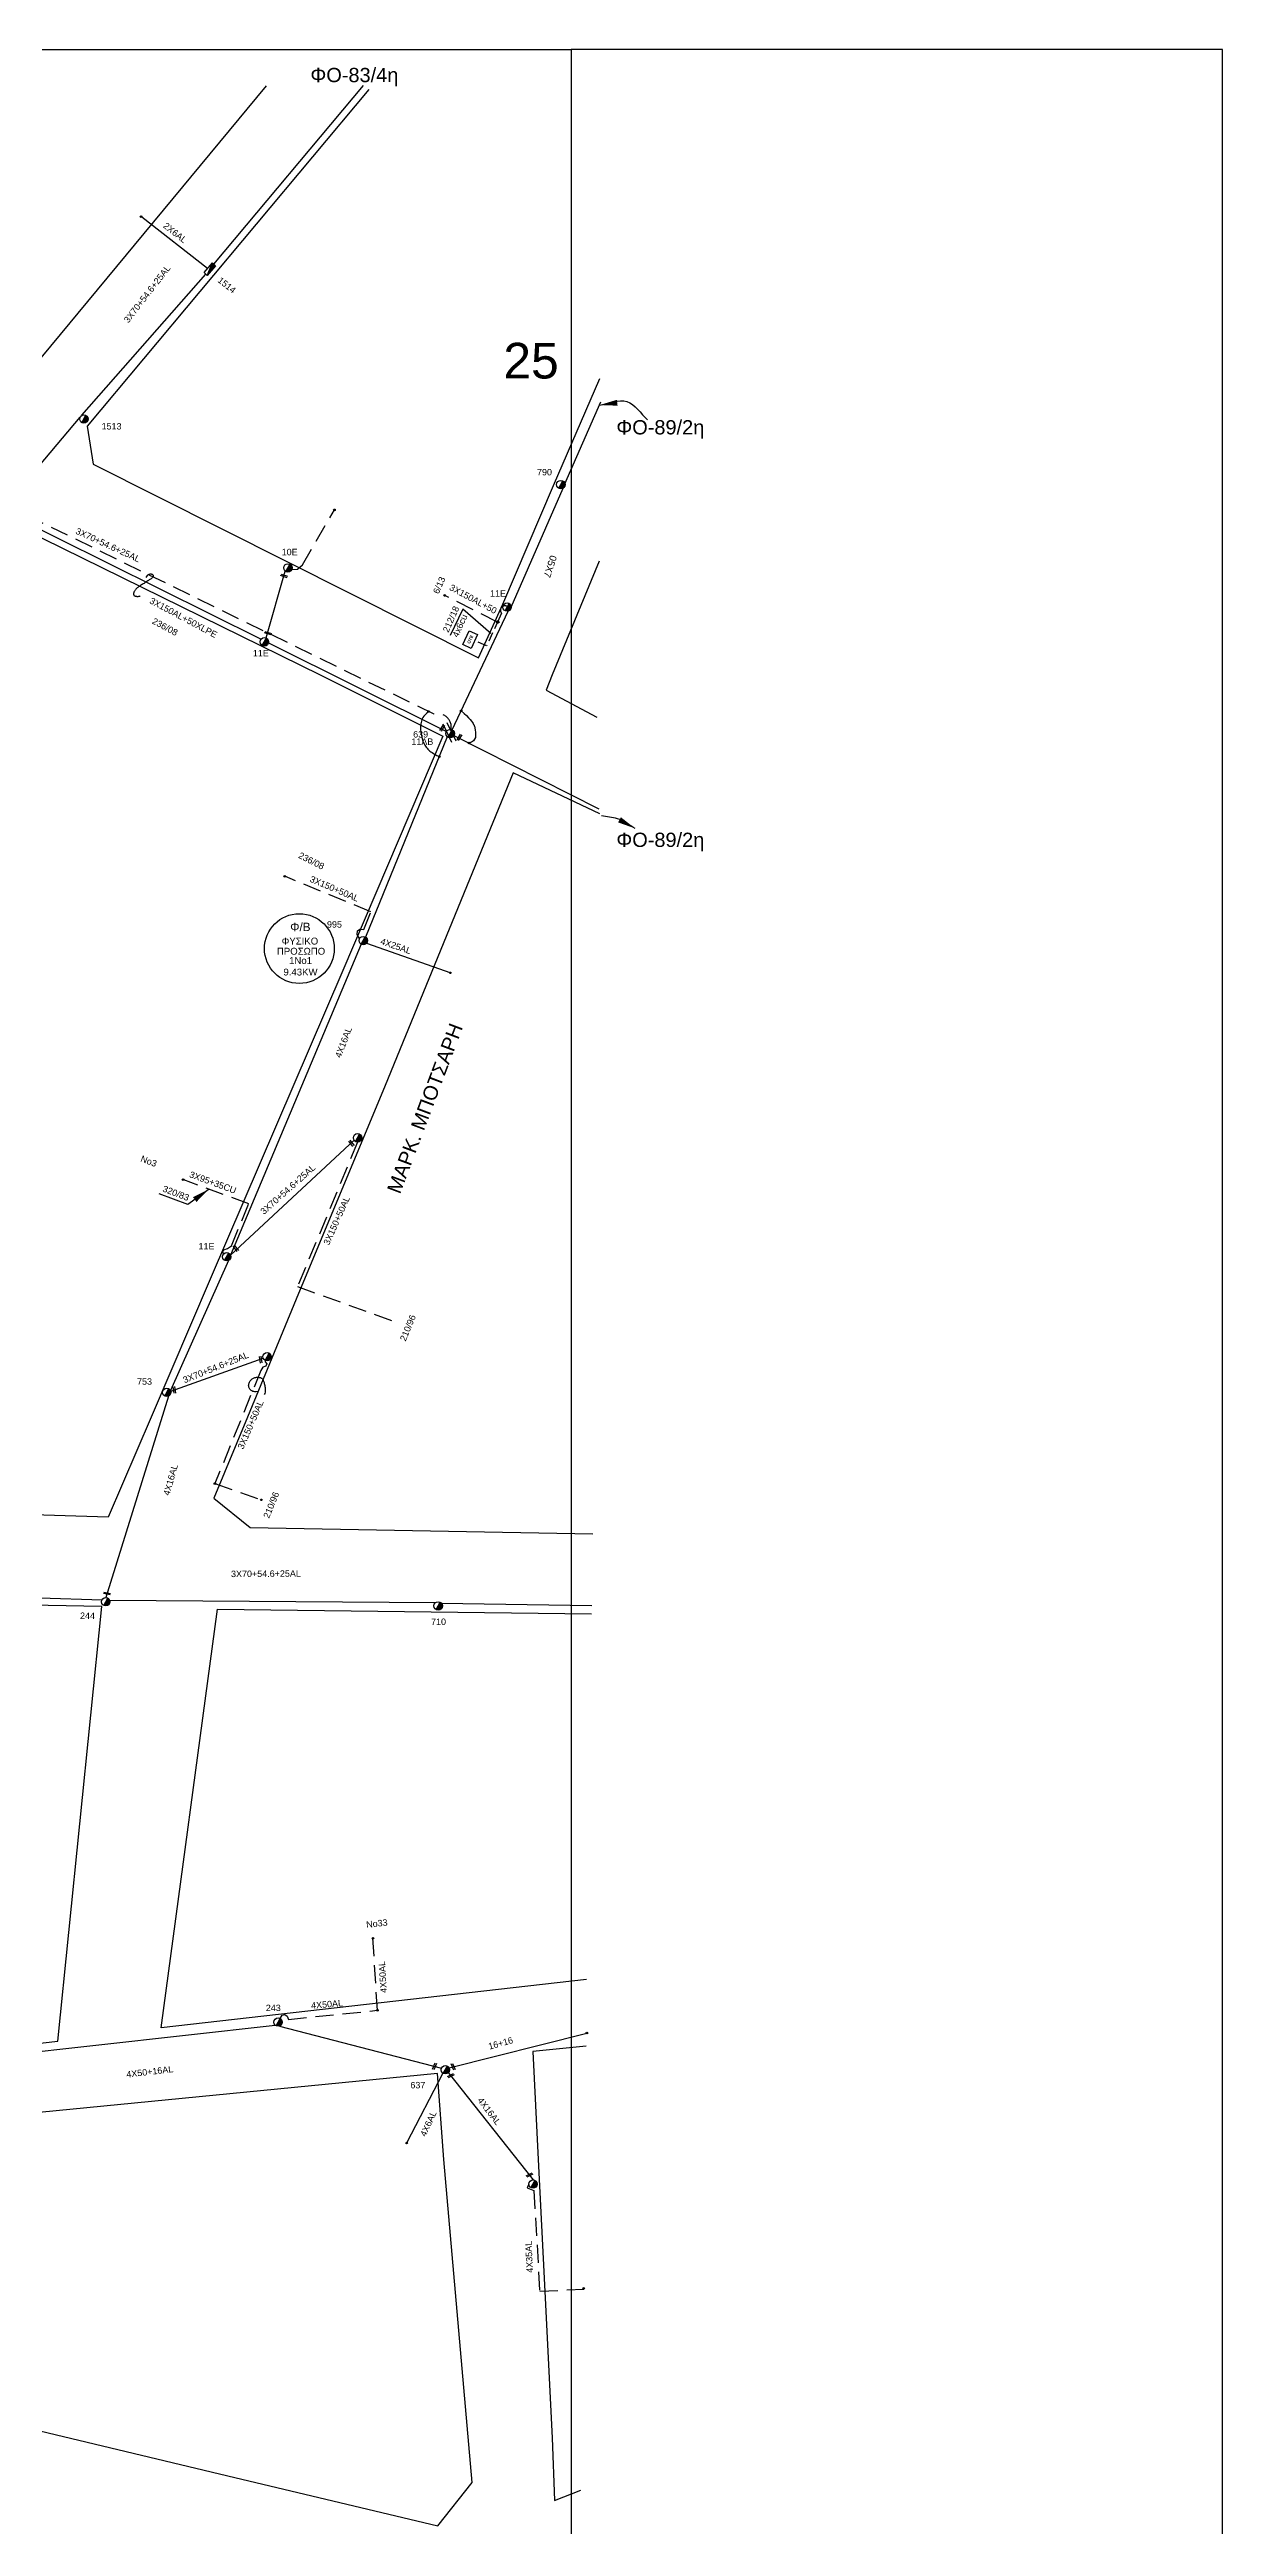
# Model space of a CAD drawing. Header units: millimetres. Extents: x 926 to 2032, y 728 to 1260.
# Drawn here: x 1867.6 to 2032, y 903.3 to 1250.6 of the extents above; entities that cross this region are included whole.
import ezdxf
from ezdxf.enums import TextEntityAlignment as Align

# ---------------------------------------------------------------- set-up
doc = ezdxf.new("R2010")
doc.units = ezdxf.units.MM
doc.linetypes.add('DASHED', pattern=[19.05, 12.7, -6.35])
for name, color, linetype in [('Pillar OTE', 7, 'Continuous'), ('Άγνωστα', 7, 'Continuous'), ('Γέφυρες Εναέριου Δικτύου', 7, 'Continuous'), ('Γυμνά εναέρια ΧΤ (3Φ)   4x16AL', 7, 'Continuous'), ('Γυμνά εναέρια ΧΤ και ΦΟΠ (3Φ)   4x50+16AL', 7, 'Continuous'), ('Επιγραφές - Σχήματα', 7, 'Continuous'), ('Καλώδια ΧΤ   3x150+50AL', 7, 'DASHED'), ('Καλώδια ΧΤ   3x150AL+50XLPE', 7, 'DASHED'), ('Καλώδια ΧΤ   3x95+35 CU', 7, 'DASHED'), ('Μηχανική τομή', 7, 'Continuous'), ('Στύλος ΦΜ', 7, 'Continuous'), ('Στύλος ΦΜ @ 1', 7, 'Continuous'), ('Συνδέσεις', 7, 'Continuous'), ('Συνεστραμμένα ΧΤ   3x70+54.6+25 AL', 7, 'SYN_LINE'), ('Τομή', 7, 'Continuous'), ('Υποσταθμοί', 7, 'Continuous'), ('Υπόβαθρο ΔΕΗ', 7, 'Continuous'), ('Υπόγεια καλώδια Παροχών ΧΤ   4x50AL', 7, 'DASHED'), ('Υπόγεια καλώδια Παροχών ΧΤ   4x6', 7, 'DASHED')]:
    doc.layers.add(name, color=color, linetype=linetype)
doc.styles.add('ar', font='arial.ttf')
doc.styles.get("Standard").update_dxf_attribs({"font": 'arial.ttf'})
doc.linetypes.add('SYN_LINE', pattern='A,0.5,-0.0001,["/\\/\\/\\/",Standard,S=0.1,R=0,X=0,Y=-0.05],-0.25', length=0.7501)
doc.dimstyles.new('ISO-25', dxfattribs={"dimtxt": 2.5, "dimasz": 2.5, "dimexe": 1.25, "dimexo": 0.625, "dimtad": 1, "dimtxsty": 'Standard', "dimcen": 2.5, "dimadec": 0, "dimazin": 0, "dimtfac": 1, "dimtmove": 0, "dimatfit": 3, "dimfxl": 1, "dimarcsym": 0})

# ---------------------------------------------------------------- blocks, each defined once
blk = doc.blocks.new('ΥΠΑΡΧΩΝ ΤΣΙΜΕΝΤΕΝΙΟΣ ΣΤΥΛΟΣ')
at = {"layer": 'Στύλος ΦΜ'}
blk.add_hatch(color=256, dxfattribs=at).paths.add_polyline_path([(-1.3, -2.3, 0.574793), (2.6, 0, 0.268822), (1.3, 2.3)])
blk.add_line((-1.3, -2.3), (1.3, 2.3), dxfattribs=at)
blk.add_circle((0, 0), 2.62, dxfattribs=at)
at = {"layer": 'Στύλος ΦΜ', "flags": 4}
for tag, p in [('ΤΥΠΟΣ', (-4.9, 3)), ('ΑΡΙΘΜΟΣ', (-4.7, 8.1))]:
    blk.add_attdef(tag, p, '', height=4, dxfattribs=at)
blk = doc.blocks.new('ΜΗΧΑΝΙΚΗ ΤΟΜΗ')
at = {"layer": 'Μηχανική τομή', "ltscale": 40}
for p, q in [((-1.9, 0.8), (1.9, 0.8)), ((1.9, 0), (-1.9, 0))]:
    blk.add_line(p, q, dxfattribs=at)
blk = doc.blocks.new('υποσταθμος σε κλειστο χωρο')
at = {"layer": 'Υποσταθμοί', "ltscale": 40}
blk.add_hatch(color=256, dxfattribs=at).paths.add_polyline_path([(-9.5, -3.1), (9.5, -3.1), (9.5, 3.1)])
blk.add_lwpolyline([(-9.5, -3.1), (-9.5, 3.1), (9.5, 3.1), (9.5, -3.1)], close=True, dxfattribs=at)
blk.add_lwpolyline([(-9.5, -3.1), (9.5, 3.1)], dxfattribs=at)
blk = doc.blocks.new('ΥΠΑΡΧΩΝ ΥΠΟΣΤΑΘΜΟΣ ΣΕ ΚΛΕΙΣΤΟ ΧΩΡΟ')
at = {"layer": 'Υποσταθμοί'}
blk.add_blockref('υποσταθμος σε κλειστο χωρο', (0, 0), dxfattribs=at)
at = {"layer": 'Υποσταθμοί', "linetype": 'SYN_LINE', "ltscale": 40, "flags": 1}
for tag, p in [('ΜΕΤΑΣΧΗΜΑΤΙΣΜΟΣ', (10.7, 2.2)), ('ΙΣΧΥΣ', (10.6, -0.9)), ('ΑΡΙΘΜΟΣ', (10.8, -3.9))]:
    blk.add_attdef(tag, p, '', height=2, dxfattribs=at)
blk = doc.blocks.new('_ΣΥΝΔΕΣΗ')
at = {"layer": 'Συνδέσεις', "linetype": 'SYN_LINE', "ltscale": 40}
blk.add_hatch(color=256, dxfattribs=at).paths.add_polyline_path([(0.5, 0, 1), (-0.5, 0, 1)])
at = {"layer": 'Συνδέσεις'}
blk.add_circle((0, 0), 0.5, dxfattribs=at)
blk = doc.blocks.new('ΤΟΜΗ')
at = {"layer": 'Τομή', "ltscale": 40}
for p, q in [((-5.7, 0), (5.7, 0)), ((5.7, -2.3), (-5.7, -2.3))]:
    blk.add_line(p, q, dxfattribs=at)
blk = doc.blocks.new('TSONTA XT1')
at = {"ltscale": 40}
h = blk.add_hatch(color=256, dxfattribs=at)
h.dxf.hatch_style = 1
h.paths.add_polyline_path([(596, 2487.7), (597.1, 2488.8), (596, 2489.9), (594.9, 2488.8)])
blk.add_lwpolyline([(594.9, 2488.8), (596, 2489.9), (597.1, 2488.8), (596, 2487.7)], close=True, dxfattribs=at)
blk = doc.blocks.new('PILLAR ΟΤΕ')
at = {"layer": 'Pillar OTE', "ltscale": 40}
blk.add_lwpolyline([(-3.3, 2), (3.4, 2), (3.4, -2), (-3.3, -2)], close=True, dxfattribs=at)
at = {"layer": 'Pillar OTE', "insert": (-1.8, 0.7), "char_height": 1.357, "width": 109.961, "attachment_point": 1}
blk.add_mtext('{\\fArial|b1|i0|c161|p34;OTE}', dxfattribs=at)

msp = doc.modelspace()

# ---------------------------------------------------------------- linework, layer by layer
msp.add_lwpolyline([(1923.57, 967.65), (1942.89, 972.51)])
at = {"layer": 'Άγνωστα', "color": 2, "linetype": 'SYN_LINE', "ltscale": 20}
msp.add_lwpolyline([(1889.72, 1219.9), (1880.5, 1227.12)], dxfattribs=at)
at = {"layer": 'Άγνωστα', "color": 1}
for points in [[(1939.82, 1189.71), (1944.85, 1201.2)], [(1932.29, 1172.44), (1939.55, 1189.13)], [(1924.02, 1155.22), (1931.84, 1171.87)]]:
    msp.add_lwpolyline(points, dxfattribs=at)
at = {"layer": 'Άγνωστα', "color": 5, "linetype": 'DASHED', "ltscale": 0.2}
for points in [[(1903.03, 1178.38), (1907.5, 1186.08)], [(1901.54, 1177.72), (1902.31, 1177.75), (1903.03, 1178.38)]]:
    msp.add_lwpolyline(points, dxfattribs=at)
at = {"layer": 'Άγνωστα', "color": 30, "linetype": 'SYN_LINE', "ltscale": 20}
msp.add_lwpolyline([(1911.99, 1125.31), (1923.8, 1121.18)], dxfattribs=at)
at = {"layer": 'Άγνωστα', "color": 151, "linetype": 'DASHED', "ltscale": 0.2}
msp.add_lwpolyline([(1934.75, 951.34), (1934.52, 950.79), (1934.52, 950.79), (1935.47, 950.42), (1936.28, 936.33), (1942.44, 936.58)], dxfattribs=at)
at = {"layer": 'Γέφυρες Εναέριου Δικτύου'}
for points in [[(1920.72, 1157.8), (1920.45, 1157.56), (1920.23, 1157.35), (1920.05, 1157.14), (1919.92, 1156.96), (1919.82, 1156.78), (1919.75, 1156.61), (1919.7, 1156.44), (1919.66, 1156.27), (1919.63, 1156.09), (1919.61, 1155.92), (1919.59, 1155.73), (1919.58, 1155.55), (1919.58, 1155.36), (1919.58, 1155.17), (1919.6, 1154.98), (1919.62, 1154.78), (1919.65, 1154.58), (1919.69, 1154.38), (1919.74, 1154.18), (1919.79, 1153.99), (1919.85, 1153.8), (1919.92, 1153.61), (1920, 1153.43), (1920.08, 1153.25), (1920.17, 1153.09), (1920.27, 1152.94), (1920.37, 1152.79), (1920.49, 1152.65), (1920.61, 1152.51), (1920.74, 1152.38), (1920.88, 1152.26), (1921.04, 1152.14), (1921.2, 1152.03), (1921.37, 1151.92), (1921.54, 1151.81), (1921.71, 1151.72), (1921.86, 1151.64), (1922, 1151.57), (1922.11, 1151.52), (1922.19, 1151.48)], [(1925.27, 1157.89), (1925.69, 1157.53), (1926.03, 1157.22), (1926.31, 1156.93), (1926.53, 1156.68), (1926.71, 1156.45), (1926.84, 1156.26), (1926.94, 1156.1), (1927.01, 1155.97), (1927.07, 1155.87), (1927.11, 1155.78), (1927.14, 1155.7), (1927.17, 1155.63), (1927.18, 1155.54), (1927.2, 1155.44), (1927.22, 1155.31), (1927.25, 1155.14), (1927.28, 1154.93), (1927.3, 1154.69), (1927.3, 1154.43), (1927.26, 1154.16), (1927.16, 1153.91), (1926.99, 1153.69), (1926.73, 1153.5), (1926.36, 1153.37)]]:
    msp.add_lwpolyline(points, dxfattribs=at)
at = {"layer": 'Γυμνά εναέρια ΧΤ (3Φ)   4x16AL', "color": 30}
for points in [[(1923.33, 1154.27), (1911.88, 1126.16)], [(1911.25, 1125.17), (1892.94, 1081.59)], [(1892.66, 1080.82), (1884.53, 1062.62)], [(1884.23, 1061.79), (1875.47, 1033.56)]]:
    msp.add_lwpolyline(points, dxfattribs=at)
at = {"layer": 'Γυμνά εναέρια ΧΤ (3Φ)   4x16AL', "color": 151}
msp.add_lwpolyline([(1923.46, 966.96), (1935.34, 951.93)], dxfattribs=at)
at = {"layer": 'Γυμνά εναέρια ΧΤ και ΦΟΠ (3Φ)   4x50+16AL', "color": 151}
for points in [[(1861.48, 969.43), (1899.2, 973.62)], [(1899.8, 973.49), (1922.49, 967.57)]]:
    msp.add_lwpolyline(points, dxfattribs=at)
at = {"layer": 'Επιγραφές - Σχήματα'}
msp.add_lwpolyline([(942.21, 1250.61), (1940.69, 1250.61), (1940.69, 743.76), (942.21, 743.76)], close=True, dxfattribs=at)
at = {"layer": 'Επιγραφές - Σχήματα', "ltscale": 10}
msp.add_lwpolyline([(1940.69, 743.76), (2031.97, 743.76), (2031.97, 1250.61), (1940.69, 1250.61)], dxfattribs=at)
at = {"layer": 'Επιγραφές - Σχήματα'}
for points in [[(1881.11, 1176.61), (1881.2, 1176.75), (1881.29, 1176.87), (1881.37, 1176.95), (1881.46, 1177.01), (1881.54, 1177.05), (1881.62, 1177.07), (1881.69, 1177.08), (1881.75, 1177.08), (1881.81, 1177.08), (1881.87, 1177.07), (1881.91, 1177.05), (1881.95, 1177.04), (1881.99, 1177.02), (1882.02, 1176.99), (1882.04, 1176.97), (1882.06, 1176.94), (1882.08, 1176.9), (1882.09, 1176.87), (1882.09, 1176.83), (1882.09, 1176.79), (1882.09, 1176.75), (1882.07, 1176.7), (1882.05, 1176.66), (1882.02, 1176.61), (1881.98, 1176.56), (1881.93, 1176.51), (1881.87, 1176.46), (1881.8, 1176.41), (1881.73, 1176.36), (1881.64, 1176.3), (1881.54, 1176.24), (1881.44, 1176.17), (1881.33, 1176.1), (1881.21, 1176.02), (1881.08, 1175.94), (1880.95, 1175.86), (1880.82, 1175.77), (1880.69, 1175.69), (1880.57, 1175.61), (1880.45, 1175.54), (1880.33, 1175.46), (1880.23, 1175.39), (1880.13, 1175.33), (1880.04, 1175.26), (1879.95, 1175.2), (1879.87, 1175.13), (1879.8, 1175.07), (1879.73, 1175), (1879.67, 1174.94), (1879.61, 1174.87), (1879.56, 1174.81), (1879.52, 1174.74), (1879.48, 1174.67), (1879.44, 1174.61), (1879.41, 1174.55), (1879.39, 1174.49), (1879.37, 1174.44), (1879.36, 1174.38), (1879.35, 1174.34), (1879.35, 1174.29), (1879.35, 1174.25), (1879.35, 1174.21), (1879.36, 1174.17), (1879.37, 1174.14), (1879.39, 1174.11), (1879.41, 1174.08), (1879.44, 1174.05), (1879.47, 1174.03), (1879.51, 1174.01), (1879.56, 1173.99), (1879.61, 1173.97), (1879.68, 1173.96), (1879.75, 1173.95), (1879.83, 1173.94), (1879.92, 1173.94), (1880, 1173.94), (1880.09, 1173.95), (1880.16, 1173.96), (1880.24, 1173.98), (1880.29, 1174.01)], [(1896.75, 1062.47), (1896.54, 1062.43), (1896.35, 1062.42), (1896.19, 1062.44), (1896.05, 1062.47), (1895.92, 1062.53), (1895.82, 1062.6), (1895.73, 1062.69), (1895.65, 1062.78), (1895.59, 1062.88), (1895.54, 1062.98), (1895.51, 1063.09), (1895.49, 1063.2), (1895.48, 1063.32), (1895.49, 1063.43), (1895.51, 1063.54), (1895.54, 1063.65), (1895.58, 1063.76), (1895.64, 1063.86), (1895.71, 1063.96), (1895.79, 1064.06), (1895.87, 1064.14), (1895.96, 1064.22), (1896.06, 1064.28), (1896.16, 1064.34), (1896.27, 1064.39), (1896.37, 1064.42), (1896.48, 1064.44), (1896.58, 1064.46), (1896.68, 1064.46), (1896.78, 1064.46), (1896.88, 1064.46), (1896.97, 1064.44), (1897.05, 1064.43), (1897.13, 1064.41), (1897.2, 1064.38), (1897.26, 1064.35), (1897.32, 1064.31), (1897.37, 1064.26), (1897.42, 1064.21), (1897.46, 1064.14), (1897.5, 1064.07), (1897.54, 1063.99), (1897.57, 1063.9), (1897.61, 1063.8), (1897.64, 1063.7), (1897.67, 1063.58), (1897.7, 1063.45), (1897.73, 1063.31), (1897.76, 1063.16), (1897.78, 1063.01), (1897.8, 1062.85), (1897.81, 1062.68), (1897.81, 1062.51), (1897.78, 1062.35), (1897.74, 1062.19), (1897.67, 1062.03)]]:
    msp.add_lwpolyline(points, dxfattribs=at)
at = {"layer": 'Επιγραφές - Σχήματα', "color": 202}
msp.add_circle((1902.59, 1124.56), 4.89, dxfattribs=at)
at = {"layer": 'Καλώδια ΧΤ   3x150+50AL', "color": 30, "ltscale": 0.2}
for points in [[(1911.03, 1125.98), (1910.67, 1126.52), (1910.74, 1127.04), (1911.05, 1127.28), (1911.64, 1127.22), (1912.61, 1129.7), (1900.56, 1134.7)], [(1910.75, 1097.44), (1902.34, 1077.16), (1916.21, 1072.17)], [(1897.78, 1066.83), (1897.79, 1066.6), (1898.02, 1066.33), (1897.9, 1066.01), (1897.45, 1065.88), (1897.2, 1065.41), (1890.75, 1049.54), (1897.25, 1047.27)]]:
    msp.add_lwpolyline(points, dxfattribs=at)
at = {"layer": 'Καλώδια ΧΤ   3x150AL+50XLPE', "color": 1, "ltscale": 0.2}
for p, q in [((1930.34, 1170.33), (1922.97, 1174.07)), ((1930.92, 1171.59), (1930.34, 1170.33))]:
    msp.add_line(p, q, dxfattribs=at)
at = {"layer": 'Καλώδια ΧΤ   3x150AL+50XLPE', "color": 30, "ltscale": 0.2}
msp.add_lwpolyline([(1921.47, 1157.43), (1859.62, 1187.63)], dxfattribs=at)
at = {"layer": 'Καλώδια ΧΤ   3x150AL+50XLPE', "color": 1, "ltscale": 0.2}
msp.add_arc((1931.38, 1172), 0.615, 36.2463, 221.5218, dxfattribs=at)
at = {"layer": 'Καλώδια ΧΤ   3x150AL+50XLPE', "color": 30, "ltscale": 0.2}
msp.add_arc((1921.98, 1155.59), 1.91, 350.6589, 105.6116, dxfattribs=at)
at = {"layer": 'Καλώδια ΧΤ   3x95+35 CU', "color": 30, "ltscale": 0.2}
msp.add_lwpolyline([(1891.98, 1081.76), (1891.88, 1082.05), (1891.99, 1082.33), (1892.53, 1082.52), (1893.07, 1082.87), (1895.49, 1088.77), (1886.4, 1092.12)], dxfattribs=at)
at = {"layer": 'Συνεστραμμένα ΧΤ   3x70+54.6+25 AL', "color": 2, "ltscale": 20}
for points in [[(1890.62, 1220.51), (1911.57, 1245.55)], [(1872.12, 1199.34), (1889.48, 1219.12)], [(1861.24, 1186.39), (1871.86, 1199.07)]]:
    msp.add_lwpolyline(points, dxfattribs=at)
at = {"layer": 'Συνεστραμμένα ΧΤ   3x70+54.6+25 AL', "color": 5, "ltscale": 20}
for points in [[(1861.5, 1185.68), (1897.25, 1167.96)], [(1897.92, 1168.12), (1900.62, 1177.47)], [(1898.27, 1167.45), (1923.2, 1154.98)]]:
    msp.add_lwpolyline(points, dxfattribs=at)
at = {"layer": 'Συνεστραμμένα ΧΤ   3x70+54.6+25 AL', "color": 1, "ltscale": 20}
msp.add_lwpolyline([(1924.25, 1154.44), (1944.57, 1144.16)], dxfattribs=at)
at = {"layer": 'Συνεστραμμένα ΧΤ   3x70+54.6+25 AL', "color": 30, "ltscale": 20}
for points in [[(1892.94, 1081.59), (1910.26, 1097.71)], [(1884.57, 1062.52), (1897.52, 1067.14)]]:
    msp.add_lwpolyline(points, dxfattribs=at)
at = {"layer": 'Συνεστραμμένα ΧΤ   3x70+54.6+25 AL', "color": 62, "ltscale": 20}
for points in [[(1839.98, 1034.38), (1874.94, 1033.26)], [(1876, 1033.2), (1921.7, 1032.86)], [(1922.48, 1032.79), (1943.59, 1032.45)]]:
    msp.add_lwpolyline(points, dxfattribs=at)
at = {"layer": 'Υπόβαθρο ΔΕΗ'}
for points in [[(1812.98, 1246.96), (1808.38, 1225.83), (1859.82, 1199.5), (1897.99, 1245.51)], [(1912.32, 1245.03), (1872.84, 1197.82), (1873.69, 1192.49), (1927.7, 1165.34), (1931.11, 1172.84), (1938.21, 1189.5), (1944.71, 1204.49)], [(1839.23, 1162.95), (1861.03, 1184.81), (1905.5, 1162.95)], [(1944.6, 1178.89), (1938.01, 1162.95)], [(1905.5, 1162.95), (1922.72, 1154.35), (1908.67, 1121.5), (1890.1, 1078.22), (1881.82, 1058.85), (1875.8, 1044.84), (1792.91, 1047.42), (1791.71, 1058.85), (1786.02, 1109.42), (1812.08, 1135.3), (1827.12, 1150.86), (1839.23, 1162.95)], [(1938.01, 1162.95), (1937.19, 1160.78), (1944.27, 1157.01)], [(1944.71, 1143.45), (1932.58, 1149.18), (1914.62, 1105.37), (1902.14, 1075.41), (1895.32, 1058.85), (1890.61, 1047.52), (1895.7, 1043.4), (1943.73, 1042.49)], [(1803.53, 963.99), (1868.76, 971.38), (1874.89, 1032.3), (1794.7, 1033.82), (1797.75, 1008.64), (1803.53, 963.99)], [(1942.83, 980), (1883.21, 973.22), (1891.11, 1031.95), (1943.55, 1031.28)], [(1942.79, 970.69), (1935.31, 969.92), (1936.05, 954.76), (1936.98, 936.27), (1938.01, 915.74), (1938.34, 906.99), (1942.02, 908.41)]]:
    msp.add_lwpolyline(points, dxfattribs=at)
msp.add_lwpolyline([(1922.86, 954.76), (1921.96, 966.84), (1866.14, 961.36), (1821.02, 957.02), (1803.91, 955.38), (1803.94, 954.76), (1806.86, 930.75), (1842.15, 922.48), (1893.57, 910.18), (1921.98, 903.4), (1926.82, 909.5)], close=True, dxfattribs=at)
at = {"layer": 'Υπόγεια καλώδια Παροχών ΧΤ   4x50AL', "color": 151, "ltscale": 0.2}
msp.add_lwpolyline([(1899.92, 974.55), (1900.18, 975.03), (1900.57, 975.09), (1900.88, 974.86), (1901.08, 974.42), (1913.54, 975.7), (1912.9, 985.8)], dxfattribs=at)
at = {"layer": 'Υπόγεια καλώδια Παροχών ΧΤ   4x6', "color": 1, "linetype": 'DASHED', "ltscale": 0.1}
msp.add_lwpolyline([(1930.45, 1170.56), (1928.82, 1166.99), (1927.12, 1167.77)], dxfattribs=at)
at = {"layer": 'Υπόγεια καλώδια Παροχών ΧΤ   4x6', "color": 151, "linetype": 'SYN_LINE', "ltscale": 20}
msp.add_lwpolyline([(1922.7, 966.9), (1917.63, 957.09)], dxfattribs=at)

# ---------------------------------------------------------------- block references
at = {"layer": 'Pillar OTE', "xscale": 0.3169483884713468, "yscale": 0.3169483884713468, "zscale": 0.3169483884713468, "rotation": 66}
msp.add_blockref('PILLAR ΟΤΕ', (1926.52, 1167.87), dxfattribs=at)
at = {"layer": 'Μηχανική τομή'}
for p, xscale, yscale, zscale, rotation in [((1900.48, 1176.9), 0.2500000000002199, 0.2500000000002199, 0.2500000000002199, 162.1736261202561), ((1898.22, 1168.89), 0.2500000000002199, 0.2500000000002199, 0.2500000000002199, 162.1736261202561), ((1922.53, 1155.52), 0.2499999999995032, 0.2499999999995032, 0.2499999999995032, 238.2927722013402), ((1924.94, 1154.24), 0.2499999999995032, 0.2499999999995032, 0.2499999999995032, 238.2927722013402), ((1909.8, 1097.19), 0.2499999999996223, 0.2499999999996223, 0.2499999999996223, 308.2924460584068), ((1893.6, 1082.48), 0.2499999999996223, 0.2499999999996223, 0.2499999999996223, 308.2924460584068), ((1897.07, 1066.92), 0.2499999999994919, 0.2499999999994919, 0.2499999999994919, 280.5041437545111), ((1884.97, 1062.67), 0.2499999999994919, 0.2499999999994919, 0.2499999999994919, 280.5041437545111), ((1875.61, 1034.03), 0.2499999999993927, 0.2499999999993927, 0.2499999999993927, 348.4382517565602), ((1921.63, 967.8), 0.2500000000000667, 0.2500000000000667, 0.2500000000000667, 68.8870920115139), ((1923.87, 966.45), 0.2500000000000425, 0.2500000000000425, 0.2500000000000425, 26.10292821886775), ((1924.25, 967.82), 0.2500000000001053, 0.2500000000001053, 0.2500000000001053, 113.6143539448227), ((1934.88, 952.51), 0.2500000000000425, 0.2500000000000425, 0.2500000000000425, 26.10292821886775)]:
    msp.add_blockref('ΜΗΧΑΝΙΚΗ ΤΟΜΗ', p, dxfattribs=dict(at, xscale=xscale, yscale=yscale, zscale=zscale, rotation=rotation))
at = {"layer": 'Στύλος ΦΜ @ 1', "ltscale": 40}
ref = msp.add_blockref('ΥΠΑΡΧΩΝ ΤΣΙΜΕΝΤΕΝΙΟΣ ΣΤΥΛΟΣ', (1872.39, 1198.81), dxfattribs=dict(at, xscale=0.2249999999999091, yscale=0.2249999999999091, zscale=0.2249999999999091))
ref.add_attrib('ΤΥΠΟΣ', '1513', (1874.87, 1197.34), dxfattribs={"layer": 'Στύλος ΦΜ', "height": 0.9, "flags": 4})
ref = msp.add_blockref('ΥΠΑΡΧΩΝ ΤΣΙΜΕΝΤΕΝΙΟΣ ΣΤΥΛΟΣ', (1939.24, 1189.62), dxfattribs=dict(at, xscale=0.2249999999999091, yscale=0.2249999999999091, zscale=0.2249999999999091))
ref.add_attrib('ΤΥΠΟΣ', '790', (1935.9, 1190.91), dxfattribs={"layer": 'Στύλος ΦΜ', "height": 0.9, "flags": 4})
ref = msp.add_blockref('ΥΠΑΡΧΩΝ ΤΣΙΜΕΝΤΕΝΙΟΣ ΣΤΥΛΟΣ', (1900.99, 1177.93), dxfattribs=dict(at, xscale=0.2249999999999091, yscale=0.2249999999999091, zscale=0.2249999999999091))
ref.add_attrib('ΤΥΠΟΣ', '10E', (1900.11, 1179.71), dxfattribs={"layer": 'Στύλος ΦΜ', "height": 0.9, "flags": 4})
ref = msp.add_blockref('ΥΠΑΡΧΩΝ ΤΣΙΜΕΝΤΕΝΙΟΣ ΣΤΥΛΟΣ', (1931.71, 1172.44), dxfattribs=dict(at, xscale=0.2249999999999091, yscale=0.2249999999999091, zscale=0.2249999999999091))
ref.add_attrib('ΤΥΠΟΣ', '11E', (1929.31, 1173.91), dxfattribs={"layer": 'Στύλος ΦΜ', "height": 0.9, "flags": 4})
ref = msp.add_blockref('ΥΠΑΡΧΩΝ ΤΣΙΜΕΝΤΕΝΙΟΣ ΣΤΥΛΟΣ', (1897.69, 1167.57), dxfattribs=dict(at, xscale=0.2249999999999091, yscale=0.2249999999999091, zscale=0.2249999999999091))
ref.add_attrib('ΤΥΠΟΣ', '11E', (1896.08, 1165.53), dxfattribs={"layer": 'Στύλος ΦΜ', "height": 0.9, "flags": 4})
ref = msp.add_blockref('ΥΠΑΡΧΩΝ ΤΣΙΜΕΝΤΕΝΙΟΣ ΣΤΥΛΟΣ', (1923.73, 1154.71), dxfattribs=dict(at, xscale=0.2249999999999091, yscale=0.2249999999999091, zscale=0.2249999999999091))
ref.add_attrib('ΤΥΠΟΣ', '11ΛB', (1918.29, 1153.12), dxfattribs={"layer": 'Στύλος ΦΜ', "height": 0.9, "flags": 4})
ref.add_attrib('ΑΡΙΘΜΟΣ', '639', (1918.54, 1154.15), dxfattribs={"layer": 'Στύλος ΦΜ', "height": 0.9, "flags": 4})
ref = msp.add_blockref('ΥΠΑΡΧΩΝ ΤΣΙΜΕΝΤΕΝΙΟΣ ΣΤΥΛΟΣ', (1911.54, 1125.68), dxfattribs=dict(at, xscale=0.2249999999999091, yscale=0.2249999999999091, zscale=0.2249999999999091))
ref.add_attrib('ΤΥΠΟΣ', '995', (1906.46, 1127.5), dxfattribs={"layer": 'Στύλος ΦΜ', "height": 0.9, "flags": 4})
at = {"layer": 'Στύλος ΦΜ @ 1', "ltscale": 40, "xscale": 0.2249999999999091, "yscale": 0.2249999999999091, "zscale": 0.2249999999999091}
for p in [(1910.75, 1098.03), (1898.07, 1067.34), (1935.34, 951.34)]:
    msp.add_blockref('ΥΠΑΡΧΩΝ ΤΣΙΜΕΝΤΕΝΙΟΣ ΣΤΥΛΟΣ', p, dxfattribs=at)
at = {"layer": 'Στύλος ΦΜ @ 1', "ltscale": 40}
ref = msp.add_blockref('ΥΠΑΡΧΩΝ ΤΣΙΜΕΝΤΕΝΙΟΣ ΣΤΥΛΟΣ', (1892.4, 1081.35), dxfattribs=dict(at, xscale=0.2249999999999091, yscale=0.2249999999999091, zscale=0.2249999999999091))
ref.add_attrib('ΤΥΠΟΣ', '11E', (1888.45, 1082.37), dxfattribs={"layer": 'Στύλος ΦΜ', "height": 0.9, "flags": 4})
ref = msp.add_blockref('ΥΠΑΡΧΩΝ ΤΣΙΜΕΝΤΕΝΙΟΣ ΣΤΥΛΟΣ', (1884.01, 1062.34), dxfattribs=dict(at, xscale=0.2249999999999091, yscale=0.2249999999999091, zscale=0.2249999999999091))
ref.add_attrib('ΤΥΠΟΣ', '753', (1879.84, 1063.41), dxfattribs={"layer": 'Στύλος ΦΜ', "height": 0.9, "flags": 4})
ref = msp.add_blockref('ΥΠΑΡΧΩΝ ΤΣΙΜΕΝΤΕΝΙΟΣ ΣΤΥΛΟΣ', (1875.46, 1032.98), dxfattribs=dict(at, xscale=0.2249999999999091, yscale=0.2249999999999091, zscale=0.2249999999999091))
ref.add_attrib('ΤΥΠΟΣ', '244', (1871.85, 1030.57), dxfattribs={"layer": 'Στύλος ΦΜ', "height": 0.9, "flags": 4})
ref = msp.add_blockref('ΥΠΑΡΧΩΝ ΤΣΙΜΕΝΤΕΝΙΟΣ ΣΤΥΛΟΣ', (1922.05, 1032.39), dxfattribs=dict(at, xscale=0.2249999999999091, yscale=0.2249999999999091, zscale=0.2249999999999091))
ref.add_attrib('ΤΥΠΟΣ', '710', (1921.05, 1029.73), dxfattribs={"layer": 'Στύλος ΦΜ', "height": 0.9, "flags": 4})
ref = msp.add_blockref('ΥΠΑΡΧΩΝ ΤΣΙΜΕΝΤΕΝΙΟΣ ΣΤΥΛΟΣ', (1899.61, 974.05), dxfattribs=dict(at, xscale=0.2249999999999091, yscale=0.2249999999999091, zscale=0.2249999999999091))
ref.add_attrib('ΤΥΠΟΣ', '243', (1897.89, 975.59), dxfattribs={"layer": 'Στύλος ΦΜ', "height": 0.9, "flags": 4})
ref = msp.add_blockref('ΥΠΑΡΧΩΝ ΤΣΙΜΕΝΤΕΝΙΟΣ ΣΤΥΛΟΣ', (1923.05, 967.37), dxfattribs=dict(at, xscale=0.2249999999999091, yscale=0.2249999999999091, zscale=0.2249999999999091))
ref.add_attrib('ΤΥΠΟΣ', '637', (1918.15, 964.76), dxfattribs={"layer": 'Στύλος ΦΜ', "height": 0.9, "flags": 4})
at = {"layer": 'Συνδέσεις'}
for p, xscale, yscale, zscale in [((1880.41, 1227.19), 0.2249999999999091, 0.2249999999999091, 0.2249999999999091), ((1907.51, 1186.07), 0.2249999999999091, 0.2249999999999091, 0.2249999999999091), ((1922.97, 1174.07), 0.2249999999999091, 0.2249999999999091, 0.2249999999999091), ((1920.72, 1157.8), 0.2250000000000227, 0.2250000000000227, 0.2250000000000227), ((1925.27, 1157.89), 0.2250000000000227, 0.2250000000000227, 0.2250000000000227), ((1926.36, 1153.38), 0.2250000000000227, 0.2250000000000227, 0.2250000000000227), ((1922.2, 1151.48), 0.2250000000000227, 0.2250000000000227, 0.2250000000000227), ((1900.54, 1134.7), 0.2249999999999091, 0.2249999999999091, 0.2249999999999091), ((1923.75, 1121.16), 0.2249999999999091, 0.2249999999999091, 0.2249999999999091), ((1886.3, 1092.17), 0.2249999999999091, 0.2249999999999091, 0.2249999999999091), ((1890.75, 1049.54), 0.2249999999999091, 0.2249999999999091, 0.2249999999999091), ((1897.25, 1047.27), 0.2249999999999091, 0.2249999999999091, 0.2249999999999091), ((1912.9, 985.8), 0.2249999999999091, 0.2249999999999091, 0.2249999999999091), ((1913.54, 975.7), 0.2249999999999091, 0.2249999999999091, 0.2249999999999091), ((1942.89, 972.51), 0.2249999999999091, 0.2249999999999091, 0.2249999999999091), ((1917.63, 957.09), 0.2249999999999091, 0.2249999999999091, 0.2249999999999091), ((1942.44, 936.7), 0.2249999999999091, 0.2249999999999091, 0.2249999999999091)]:
    msp.add_blockref('_ΣΥΝΔΕΣΗ', p, dxfattribs=dict(at, xscale=xscale, yscale=yscale, zscale=zscale))
at = {"layer": 'Συνδέσεις', "xscale": 0.2, "yscale": 0.2, "zscale": 0.2, "rotation": 341.4352391549685}
msp.add_blockref('TSONTA XT1', (1658.91, 736.44), dxfattribs=at)
at = {"layer": 'Τομή', "xscale": 0.2500000000000023, "yscale": 0.2500000000000023, "zscale": 0.2500000000000023, "rotation": 115.3375406022314}
msp.add_blockref('ΤΟΜΗ', (1923.37, 1154.73), dxfattribs=at)
at = {"layer": 'Υποσταθμοί', "xscale": 0.09449999999998523, "yscale": 0.09449999999998523, "zscale": 0.09449999999998523, "rotation": 49.21775466661769}
msp.add_blockref('ΥΠΑΡΧΩΝ ΥΠΟΣΤΑΘΜΟΣ ΣΕ ΚΛΕΙΣΤΟ ΧΩΡΟ', (1890.05, 1219.82), dxfattribs=at)

# ---------------------------------------------------------------- texts
at = {"layer": 'Γυμνά εναέρια ΧΤ (3Φ)   4x16AL', "color": 7, "char_height": 0.9, "width": 84.1859, "attachment_point": 1}
for insert, rotation in [((1907.55, 1109.48), 69.0833), ((1883.5, 1048.04), 74.209), ((1928.21, 963.6), 307.4187)]:
    msp.add_mtext('4X16AL', dxfattribs=dict(at, insert=insert, rotation=rotation))
at = {"layer": 'Γυμνά εναέρια ΧΤ και ΦΟΠ (3Φ)   4x50+16AL', "color": 7, "insert": (1878.29, 967.15), "char_height": 0.9, "width": 84.1859, "attachment_point": 1, "rotation": 6.7504}
msp.add_mtext('4X50+16AL', dxfattribs=at)
at = {"layer": 'Επιγραφές - Σχήματα', "color": 1, "style": 'ar'}
for s, height, p in [('ΦΥΣΙΚΟ ', 0.963, (1902.86, 1125.61)), ('Φ/Β', 1.177, (1902.73, 1127.62)), ('9.43KW', 0.963, (1902.75, 1121.27)), ('1No1', 0.963, (1902.76, 1122.87))]:
    msp.add_text(s, height=height, dxfattribs=at).set_placement(p, align=Align.MIDDLE)
at = {"layer": 'Επιγραφές - Σχήματα', "attachment_point": 1}
for s, insert, char_height, width in [('ΦΟ-83/4η', (1904.14, 1248.04), 2, 22.6323), ('25', (1931.18, 1209.49), 5, 6.5427), ('ΦΟ-89/2η', (1947.02, 1198.65), 2, 22.6323), ('ΦΟ-89/2η', (1947.02, 1140.81), 2, 22.6323)]:
    msp.add_mtext(s, dxfattribs=dict(at, insert=insert, char_height=char_height, width=width))
at = {"layer": 'Επιγραφές - Σχήματα', "color": 7, "char_height": 0.9}
for s, insert, width, attachment_point, rotation in [('2X6AL', (1883.98, 1226.45), 84.1859, 1, 321.7092), ('1514', (1891.61, 1218.8), 84.1859, 1, 321.7092), ('6/13', (1922.19, 1175.5), 13.9242, 5, 66), ('236/08', (1883.76, 1169.67), 13.9242, 5, 331.7629), ('236/08', (1902.77, 1138.13), 84.1859, 1, 333.1169), ('4X25AL', (1914.15, 1126.06), 84.1859, 1, 341.1969), ('No3', (1880.57, 1095.59), 84.1859, 1, 338.8222), ('320/83', (1883.66, 1091.38), 84.1859, 1, 338.8222), ('210/96', (1916.65, 1069.78), 84.1859, 1, 67.5865), ('{\\fArial|b0|i0|c161|p34;\\C256;210/96}', (1898.65, 1046.55), 13.9242, 5, 67.713), ('{\\fArial|b0|i0|c161|p34;\\C256;No33}', (1913.45, 987.87), 13.9242, 5, 6.2477), ('16+16', (1928.98, 971.04), 84.1859, 1, 15.6299), ('4X35AL', (1934.44, 938.88), 84.1859, 1, 92.6166)]:
    msp.add_mtext(s, dxfattribs=dict(at, insert=insert, width=width, attachment_point=attachment_point, rotation=rotation))
at = {"layer": 'Επιγραφές - Σχήματα', "attachment_point": 1}
for s, insert, char_height, width, rotation in [('{\\H1.083x;05X7}', (1938.71, 1179.5), 0.9, 22.6323, 252.0824), ('ΜΑΡΚ. ΜΠΟΤΣΑΡΗ', (1914.82, 1090.74), 2, 27.1242, 69.3691)]:
    msp.add_mtext(s, dxfattribs=dict(at, insert=insert, char_height=char_height, width=width, rotation=rotation))
at = {"layer": 'Επιγραφές - Σχήματα', "color": 1, "insert": (1899.44, 1124.67), "char_height": 0.963, "width": 6.9343, "attachment_point": 1}
msp.add_mtext('ΠΡΟΣΩΠΟ', dxfattribs=at)
at = {"layer": 'Καλώδια ΧΤ   3x150+50AL', "color": 7, "char_height": 0.9, "width": 84.1859, "attachment_point": 1}
for insert, rotation in [((1904.32, 1134.8), 336.9578), ((1905.92, 1083.27), 66.0434), ((1893.89, 1054.64), 66.5149)]:
    msp.add_mtext('3X150+50AL', dxfattribs=dict(at, insert=insert, rotation=rotation))
at = {"layer": 'Καλώδια ΧΤ   3x150AL+50XLPE', "color": 7, "char_height": 0.9, "width": 13.9242, "attachment_point": 5, "rotation": 331.7629}
for s, insert in [('3X150AL+50', (1926.95, 1173.56)), ('3X150AL+50XLPE', (1886.34, 1170.95))]:
    msp.add_mtext(s, dxfattribs=dict(at, insert=insert))
at = {"layer": 'Καλώδια ΧΤ   3x95+35 CU', "color": 7, "insert": (1887.39, 1093.38), "char_height": 0.9, "width": 84.1859, "attachment_point": 1, "rotation": 339.9253}
msp.add_mtext('3X95+35CU', dxfattribs=at)
at = {"layer": 'Συνεστραμμένα ΧΤ   3x70+54.6+25 AL', "color": 7, "char_height": 0.9, "width": 84.1859, "attachment_point": 1}
for insert, rotation in [((1877.91, 1212.75), 52.3472), ((1871.51, 1183.6), 335.2809), ((1897.03, 1087.88), 41.7044), ((1886.16, 1064.44), 21.8156)]:
    msp.add_mtext('3X70+54.6+25AL', dxfattribs=dict(at, insert=insert, rotation=rotation))
at = {"layer": 'Συνεστραμμένα ΧΤ   3x70+54.6+25 AL', "ltscale": 20, "insert": (1892.66, 1037.33), "char_height": 0.9, "width": 84.1859, "attachment_point": 1, "rotation": 0.4107}
msp.add_mtext(' 3X70+54.6+25AL', dxfattribs=at)
at = {"layer": 'Υπόγεια καλώδια Παροχών ΧΤ   4x50AL', "color": 7, "ltscale": 0.2, "char_height": 0.9, "attachment_point": 1, "rotation": 66}
for s, insert in [('212/18', (1922.65, 1169.17)), ('4x6cu', (1923.99, 1168.48))]:
    msp.add_mtext_dynamic_manual_height_columns(s, width=1.8, gutter_width=12.5, heights=[0.118], dxfattribs=dict(at, insert=insert))
at = {"layer": 'Υπόγεια καλώδια Παροχών ΧΤ   4x50AL', "color": 7, "char_height": 0.9, "width": 84.1859, "attachment_point": 1}
for insert, rotation in [((1913.96, 978.11), 93.4252), ((1904.2, 976.81), 4.6848)]:
    msp.add_mtext('4X50AL', dxfattribs=dict(at, insert=insert, rotation=rotation))
at = {"layer": 'Υπόγεια καλώδια Παροχών ΧΤ   4x6', "color": 7, "insert": (1919.47, 958.28), "char_height": 0.9, "width": 84.1859, "attachment_point": 1, "rotation": 65.4106}
msp.add_mtext('4X6AL', dxfattribs=at)

# ---------------------------------------------------------------- leaders
at = {"layer": 'Επιγραφές - Σχήματα', "path_type": 1}
for points in [[(1944.66, 1200.77), (1948.48, 1201.26), (1951.4, 1198.7)], [(1949.65, 1141.41), (1947.19, 1142.76), (1944.93, 1143.15)]]:
    msp.add_leader(points, dimstyle='ISO-25', override={"dimgap": 0.625, "dimtad": 0}, dxfattribs=at)
at = {"layer": 'Επιγραφές - Σχήματα'}
for points, override in [([(1929.45, 1168.76), (1925.48, 1172.14), (1923.74, 1168.44)], {"dimasz": 0.1, "dimgap": 0.625, "dimtad": 0}), ([(1889.95, 1090.84), (1886.95, 1088.67), (1882.95, 1090.18)], {"dimgap": 0.625, "dimtad": 0})]:
    msp.add_leader(points, dimstyle='ISO-25', override=override, dxfattribs=at)

doc.saveas('drawing.dxf')
